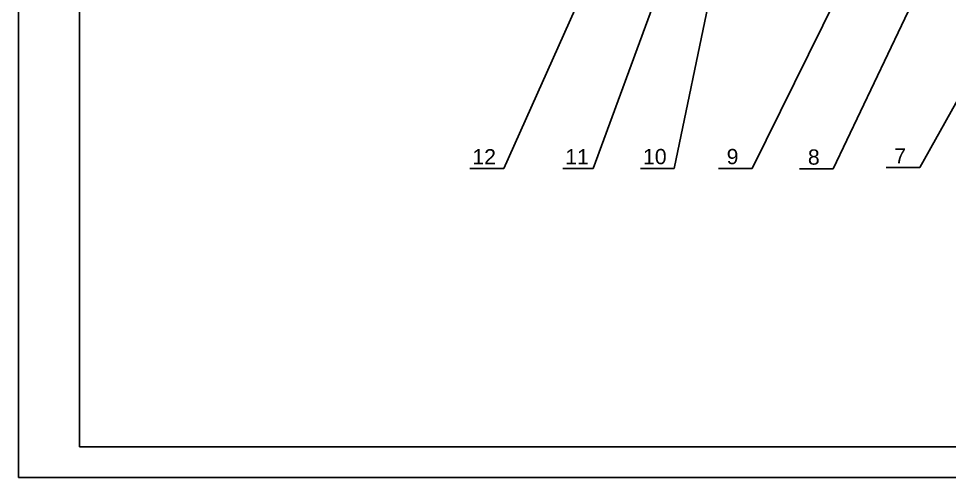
# Model space of a CAD drawing. Header units: millimetres. Extents: x 5847 to 9233, y 737 to 1578.
# Drawn here: x 8043.9 to 8349.5, y 736.7 to 887.1 of the extents above; entities that cross this region are included whole.
import ezdxf

# ---------------------------------------------------------------- set-up
doc = ezdxf.new("R2010")
doc.units = ezdxf.units.MM
doc.layers.add('DRAWING_LINE', color=7, linetype='Continuous')
doc.styles.add('Annotative', font='arial.ttf')

msp = doc.modelspace()

# ---------------------------------------------------------------- linework, layer by layer
at = {"layer": 'DRAWING_LINE', "color": 66}
for p, q in [((8259.182, 837.996), (8287.978, 976.909)), ((8339.739, 838.309), (8403.154, 951.64)), ((8232.596, 837.996), (8270.628, 942.056)), ((8284.711, 837.996), (8325.316, 920.321)), ((8203.167, 837.996), (8234.135, 907.246)), ((8311.379, 837.841), (8341.542, 901.268))]:
    msp.add_line(p, q, dxfattribs=at)
at = {"layer": 'DRAWING_LINE'}
for p, q in [((8203.167, 837.996), (8192.109, 837.996)), ((8232.596, 837.996), (8222.596, 837.996)), ((8259.182, 837.996), (8248.125, 837.996)), ((8284.711, 837.996), (8273.653, 837.996)), ((8311.379, 837.841), (8300.322, 837.841)), ((8339.739, 838.309), (8328.682, 838.309))]:
    msp.add_line(p, q, dxfattribs=at)
for points in [[(9232.932, 1577.684), (9232.932, 736.684), (8043.932, 736.684)], [(8043.932, 736.684), (8043.932, 1577.684)], [(9222.932, 1567.684), (9222.932, 746.684), (8063.932, 746.684)], [(8063.932, 746.684), (8063.932, 1567.684)]]:
    msp.add_lwpolyline(points, dxfattribs=at)

# ---------------------------------------------------------------- texts
at = {"layer": 'DRAWING_LINE', "color": 3, "char_height": 5, "attachment_point": 8, "style": 'Annotative'}
for s, insert in [('12', (8196.763, 839.309)), ('11', (8227.25, 839.309)), ('10', (8252.778, 839.309)), ('9', (8278.307, 839.309)), ('8', (8304.975, 839.153)), ('7', (8333.336, 839.621))]:
    msp.add_mtext(s, dxfattribs=dict(at, insert=insert))

doc.saveas('drawing.dxf')
